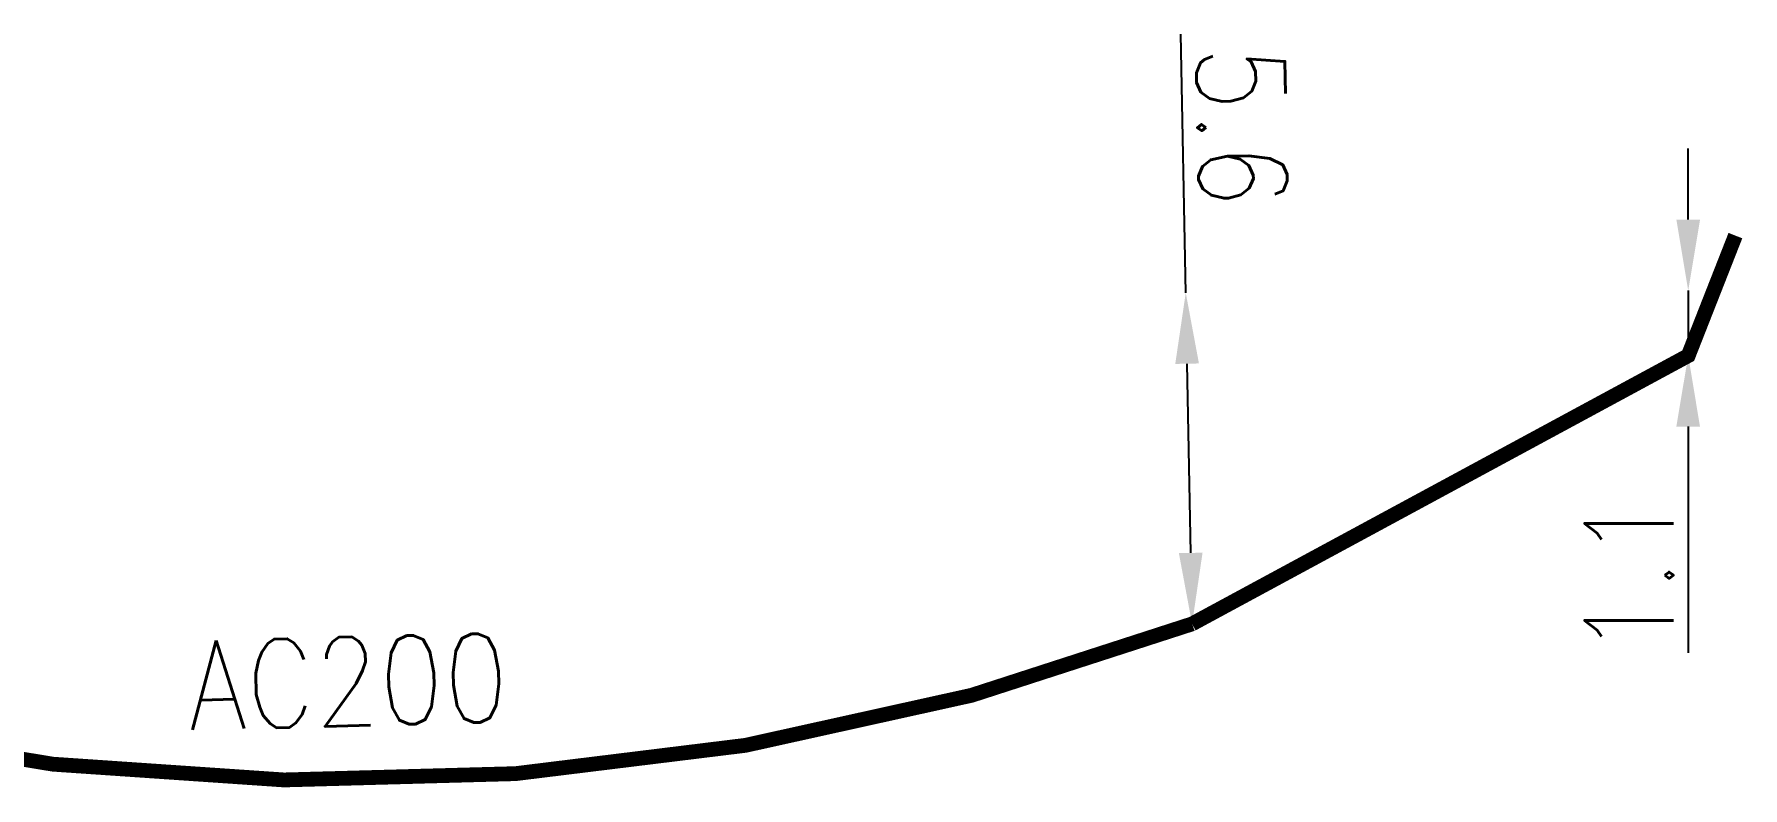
# Model space of a CAD drawing. Header units: millimetres. Extents: x 133989 to 135004, y 130988 to 132014.
# Drawn here: x 134349.1 to 134377.97, y 131990.66 to 132003.41 of the extents above; entities that cross this region are included whole.
import ezdxf
from ezdxf.enums import TextEntityAlignment as Align

# ---------------------------------------------------------------- set-up
doc = ezdxf.new("R2010")
doc.units = ezdxf.units.MM
doc.header["$PDMODE"] = 34
doc.linetypes.add('L_25_AP', pattern=[2000, 1000, 1000])
doc.layers.get('Defpoints').update_dxf_attribs({"linetype": 'CONTINUOUS'})
doc.layers.add('L_150', color=1, linetype='CONTINUOUS')
doc.styles.get("Standard").update_dxf_attribs({"font": 'romans.shx', "width": 0.85})
doc.dimstyles.get("Standard").update_dxf_attribs({"dimtxt": 1.5, "dimasz": 1.2, "dimexe": 0.625, "dimexo": 0.625, "dimgap": 0.25, "dimtad": 1, "dimdec": 1, "dimzin": 0, "dimdsep": 46, "dimtxsty": 'Standard', "dimcen": -0.5, "dimadec": 0, "dimazin": 0, "dimtfac": 1, "dimtdec": 1, "dimtmove": 0, "dimatfit": 3, "dimfxl": 0, "dimtolj": 1, "dimtzin": 0, "dimarcsym": 0})

# ---------------------------------------------------------------- blocks, each defined once
blk = doc.blocks.new('*D844')
at = {"layer": 'Defpoints', "color": 0, "linetype": 'Continuous', "transparency": 16777216}
for p in [(134368.556, 131999.035), (134368.556, 131999.035), (134368.663, 131993.436)]:
    blk.add_point(p, dxfattribs=at)
at = {"layer": 'L_150', "color": 0, "linetype": 'Continuous', "lineweight": -2, "transparency": 16777216}
for p, q in [((134368.556, 131999.035), (134368.473, 132003.406)), ((134368.64, 131994.636), (134368.579, 131997.835))]:
    blk.add_line(p, q, dxfattribs=at)
at = {"layer": 'L_150', "color": 0, "linetype": 'Continuous', "transparency": 16777216}
for points in [[(134368.779, 131997.839), (134368.379, 131997.831), (134368.556, 131999.035)], [(134368.84, 131994.64), (134368.44, 131994.632), (134368.663, 131993.436)]]:
    blk.add_solid(points, dxfattribs=at)
at = {"layer": 'L_150', "color": 0, "linetype": 'Continuous', "transparency": 16777216, "insert": (134369.503, 132001.839), "char_height": 1.5, "attachment_point": 5, "rotation": 271.0943}
blk.add_mtext('\\A1;5.6', dxfattribs=at)
blk = doc.blocks.new('*D845')
at = {"layer": 'Defpoints', "color": 0, "linetype": 'Continuous', "transparency": 16777216}
for p in [(134377.045, 131999.071), (134377.045, 131999.071), (134377.045, 131997.971)]:
    blk.add_point(p, dxfattribs=at)
at = {"layer": 'L_150', "color": 0, "linetype": 'Continuous', "lineweight": -2, "transparency": 16777216}
for p, q in [((134377.045, 132000.271), (134377.046, 132001.471)), ((134377.045, 131999.071), (134377.045, 131997.971)), ((134377.044, 131996.771), (134377.043, 131992.946))]:
    blk.add_line(p, q, dxfattribs=at)
at = {"layer": 'L_150', "color": 0, "linetype": 'Continuous', "transparency": 16777216}
for points in [[(134376.845, 132000.271), (134377.245, 132000.271), (134377.045, 131999.071)], [(134376.844, 131996.771), (134377.244, 131996.771), (134377.045, 131997.971)]]:
    blk.add_solid(points, dxfattribs=at)
at = {"layer": 'L_150', "color": 0, "linetype": 'Continuous', "transparency": 16777216, "insert": (134376.044, 131994.259), "char_height": 1.5, "attachment_point": 5, "rotation": 89.9834}
blk.add_mtext('\\A1;1.1', dxfattribs=at)

msp = doc.modelspace()

# ---------------------------------------------------------------- linework, layer by layer
at = {"layer": 'L_150', "linetype": 'L_25_AP', "const_width": 0.25, "flags": 128}
msp.add_lwpolyline([(134303.608, 132000), (134311.766, 131998.582), (134345.555, 131991.702), (134345.555, 131991.702, 0.144034), (134368.663, 131993.436), (134368.663, 131993.436), (134368.663, 131993.436), (134377.045, 131997.971), (134377.842, 132000)], format="xyb", dxfattribs=at)

# ---------------------------------------------------------------- texts
at = {"layer": 'L_150', "linetype": 'Continuous', "width": 0.85}
msp.add_text('AC200', height=1.5, rotation=1.4871, dxfattribs=at).set_placement((134354.406, 131992.463), align=Align.MIDDLE)

# ---------------------------------------------------------------- dimensions: what is measured, and where the dimension line sits
at = {"layer": 'L_150', "linetype": 'Continuous'}
for base, p1, p2, angle, picture, middle in [((134368.556, 131999.035), (134368.663, 131993.436), (134368.556, 131999.035), 271.0943, '*D844', (134368.503, 132001.82)), ((134377.045, 131999.071), (134377.045, 131997.971), (134377.045, 131999.071), 269.9834, '*D845', (134377.044, 131994.259))]:
    dim = msp.add_linear_dim(base=base, p1=p1, p2=p2, angle=angle, dimstyle='Standard', dxfattribs=at)
    dim.commit()
    dim.dimension.update_dxf_attribs({"geometry": picture, "text_midpoint": middle, "dimtype": 160})

doc.saveas('drawing.dxf')
